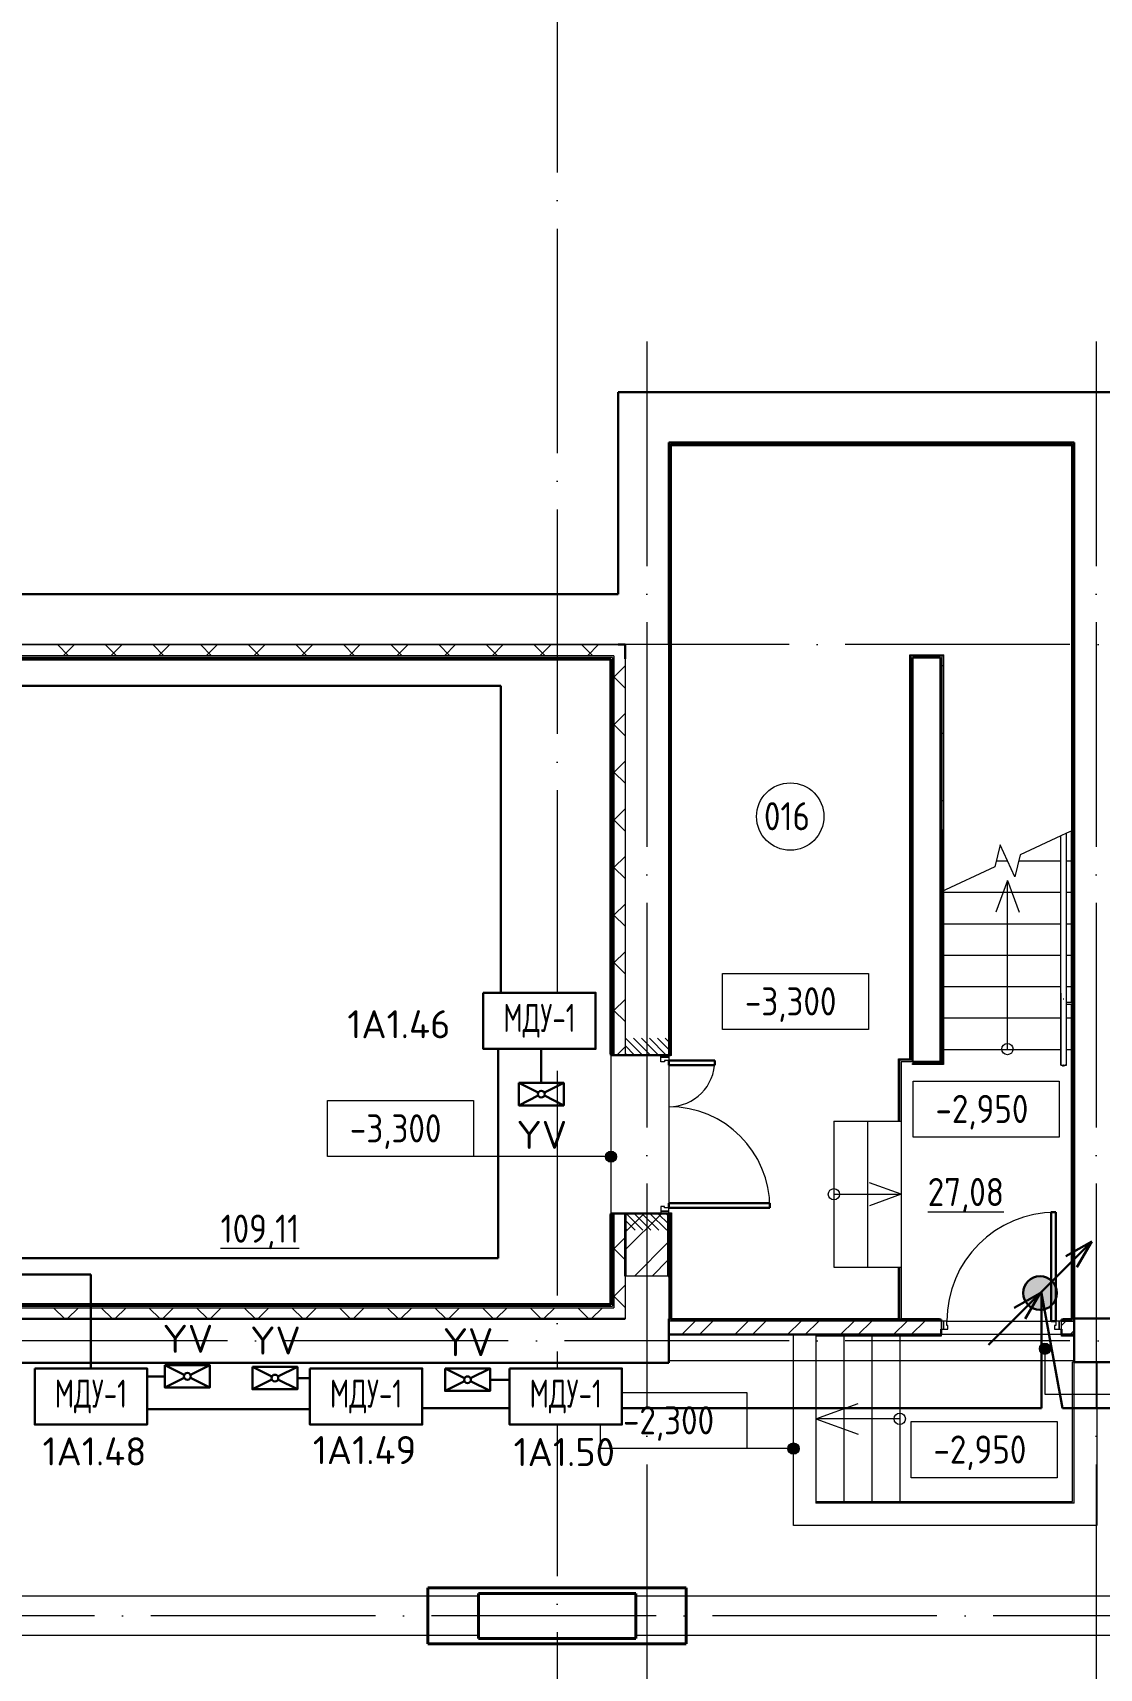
# Model space of a CAD drawing. Header units: millimetres. Extents: x -1073752 to 1436911, y -1379358 to 94781.
# Drawn here: x -1021703 to -1012206, y -807727 to -793161 of the extents above; entities that cross this region are included whole.
import ezdxf
from ezdxf.enums import TextEntityAlignment as Align

# ---------------------------------------------------------------- set-up
doc = ezdxf.new("R2010")
doc.units = ezdxf.units.MM
doc.set_wipeout_variables(frame=1)
for name, pattern in [('ADSK_Линия сетки', [25, 20, -2.5, 0, -2.5]), ('ADSK_Сверху', [450, 300, -150]), ('ADSK_Штриховая_ш2 п1_5', [4.5, 3, -1.5])]:
    doc.linetypes.add(name, pattern=pattern)
for name, color, linetype, lineweight in [('Provodka', 151, 'Continuous', 30), ('RC-Дымоудаление', 1, 'Continuous', 30), ('Аннотация', 7, 'Continuous', 18), ('Двери', 252, 'Continuous', 9), ('Лестницы', 7, 'Continuous', 9), ('лс', 5, 'Continuous', 30), ('Марки помещений', 7, 'Continuous', 20), ('Несущие колонны', 7, 'Continuous', 18), ('Ограждение', 252, 'Continuous', 9), ('Оси', 252, 'Continuous', 9), ('Отметки', 7, 'Continuous', 9), ('Перекрытие', 252, 'Continuous', 18), ('Стены наружные', 7, 'Continuous', 18), ('Стены штриховка', 7, 'Continuous', 9), ('Узлы', 7, 'Continuous', 18)]:
    doc.layers.add(name, color=color, linetype=linetype, lineweight=lineweight)
doc.layers.add('RC-Позиционные_обозначения', color=7, linetype='Continuous')
doc.layers.add('RC-Таблицы', color=7, linetype='Continuous')
doc.layers.add('Линии', color=7, linetype='Continuous', lineweight=9, true_color=0x00a600)
doc.styles.add('GOST Common_2', font='', dxfattribs={"width": 0.9, "height": 250})
doc.styles.add('ISOCPEUR', font='isocpeur.ttf', dxfattribs={"height": 250})
doc.styles.add('RubezhCAD', font='isocpeur.ttf')
doc.styles.get("Standard").update_dxf_attribs({"font": 'arial.ttf'})
doc.styles.get('GOST Common_2').set_extended_font_data('GOST type B')
pattern_1 = [(0, (-204731, -798.36), (0, 600), []), (90, (-204731, -798.36), (-600, 4e-14), [])]
pattern_2 = [(0, (-224221, -2708.36), (0, 600), []), (90, (-224221, -2708.36), (-600, 4e-14), [])]

# ---------------------------------------------------------------- blocks, each defined once
blk = doc.blocks.new('подвал')
at = {"layer": 'Аннотация', "lineweight": 9, "true_color": 0x636466}
h = blk.add_hatch(color=251, dxfattribs=at)
edge = h.paths.add_edge_path()
edge.add_arc((-190923, -12509), 50, 0, 360)
at = {"layer": 'Двери', "lineweight": 18, "true_color": 0x636466}
h = blk.add_hatch(dxfattribs=at)
h.set_pattern_fill('FP_1', color=251, angle=-90, style=0, pattern_type=2)
h.set_pattern_definition([(315, (-194466.95, -10598.094), (35.3553, 35.3553), [])])
h.paths.add_polyline_path([(-194662, -11453), (-194272, -11453), (-194272, -11303), (-194662, -11303)])
h.paths.add_polyline_path([(-194662, -9893), (-194272, -9893), (-194272, -9743), (-194662, -9743)])
at = {"layer": 'Ограждение', "true_color": 0x636466}
h = blk.add_hatch(dxfattribs=at)
h.set_pattern_fill('FP_22', color=251, style=0, pattern_type=2)
h.set_pattern_definition(pattern_1)
h.paths.add_polyline_path([(-194247, -9898), (-194247, -4463), (-194257, -4453), (-194257, -9898)])
h = blk.add_hatch(dxfattribs=at)
h.set_pattern_fill('FP_22', color=251, style=0, pattern_type=2)
h.set_pattern_definition(pattern_1)
h.paths.add_polyline_path([(-190687, -4463), (-190677, -4453), (-194257, -4453), (-194247, -4463)])
h = blk.add_hatch(dxfattribs=at)
h.set_pattern_fill('FP_22', color=251, style=0, pattern_type=2)
h.set_pattern_definition(pattern_1)
h.paths.add_polyline_path([(-190687, -7897), (-190677, -7893), (-190677, -4453), (-190687, -4463), (-190687, -7893)])
h = blk.add_hatch(dxfattribs=at)
h.set_pattern_fill('FP_24', color=251, style=0, pattern_type=2)
h.set_pattern_definition(pattern_2)
h.paths.add_polyline_path([(-195633, -6373), (-194797, -6373), (-194787, -6363), (-201792, -6363), (-201792, -6373), (-200155, -6373)])
h.paths.add_polyline_path([(-213737, -6373), (-201842, -6373), (-201842, -6363), (-213747, -6363)])
h = blk.add_hatch(dxfattribs=at)
h.set_pattern_fill('FP_24', color=251, style=0, pattern_type=2)
h.set_pattern_definition(pattern_2)
h.paths.add_polyline_path([(-194787, -9883), (-194787, -6363), (-194797, -6373), (-194797, -9883)])
h = blk.add_hatch(dxfattribs=at)
h.set_pattern_fill('FP_22', color=251, style=0, pattern_type=2)
h.set_pattern_definition(pattern_1)
h.paths.add_polyline_path([(-192117, -9938), (-192117, -6338), (-192127, -6328), (-192127, -9928)])
h = blk.add_hatch(dxfattribs=at)
h.set_pattern_fill('FP_22', color=251, style=0, pattern_type=2)
h.set_pattern_definition(pattern_1)
h.paths.add_polyline_path([(-191837, -8434), (-191827, -8429), (-191827, -6328), (-191837, -6338), (-191837, -8305)])
h = blk.add_hatch(dxfattribs=at)
h.set_pattern_fill('FP_22', color=251, style=0, pattern_type=2)
h.set_pattern_definition(pattern_1)
h.paths.add_polyline_path([(-192217, -10483), (-192217, -9938), (-192227, -9928), (-192227, -10483)])
h = blk.add_hatch(dxfattribs=at)
h.set_pattern_fill('FP_22', color=251, style=0, pattern_type=2)
h.set_pattern_definition(pattern_1)
h.paths.add_polyline_path([(-192117, -9938), (-192127, -9928), (-192227, -9928), (-192217, -9938)])
h = blk.add_hatch(dxfattribs=at)
h.set_pattern_fill('FP_24', color=251, style=0, pattern_type=2)
h.set_pattern_definition(pattern_2)
h.paths.add_polyline_path([(-194787, -12118), (-194787, -11313), (-194797, -11313), (-194797, -12108)])
h = blk.add_hatch(dxfattribs=at)
h.set_pattern_fill('FP_22', color=251, style=0, pattern_type=2)
h.set_pattern_definition(pattern_1)
h.paths.add_polyline_path([(-194257, -12248), (-194247, -12238), (-194247, -11298), (-194257, -11298), (-194257, -12243)])
h = blk.add_hatch(dxfattribs=at)
h.set_pattern_fill('FP_22', color=251, style=0, pattern_type=2)
h.set_pattern_definition(pattern_1)
h.paths.add_polyline_path([(-192217, -12248), (-192217, -11783), (-192227, -11783), (-192227, -12238)])
h = blk.add_hatch(dxfattribs=at)
h.set_pattern_fill('FP_25', color=251, style=0, pattern_type=2)
h.set_pattern_definition([(0, (-224213.5, -2708.36), (0, 600), []), (90, (-224213.5, -2708.36), (-599.97, 4e-14), [])])
h.paths.add_polyline_path([(-194787, -12118), (-194797, -12108), (-203667, -12108), (-203667, -12118), (-194797, -12118)])
h = blk.add_hatch(dxfattribs=at)
h.set_pattern_fill('FP_22', color=251, style=0, pattern_type=2)
h.set_pattern_definition(pattern_1)
h.paths.add_polyline_path([(-192217, -12248), (-192227, -12238), (-194247, -12238), (-194257, -12248), (-193372, -12248)])
h = blk.add_hatch(dxfattribs=at)
h.set_pattern_fill('FP_22', color=251, style=0, pattern_type=2)
h.set_pattern_definition(pattern_1)
h.paths.add_polyline_path([(-191862, -12248), (-191862, -12238), (-192202, -12238), (-192202, -12248)])
at = {"layer": 'Отметки', "true_color": 0x636466}
h = blk.add_hatch(color=251, dxfattribs=at)
edge = h.paths.add_edge_path()
edge.add_arc((-194787, -10798), 50, 0, 360)
h = blk.add_hatch(color=251, dxfattribs=at)
edge = h.paths.add_edge_path()
edge.add_arc((-193162, -13398), 50, 0, 360)
at = {"layer": 'Аннотация', "color": 251, "lineweight": 20, "true_color": 0x636466}
for p, q in [((-191257, -8340), (-191360, -8622)), ((-191257, -8340), (-191154, -8622)), ((-193793, -9667), (-193793, -9167)), ((-193793, -9167), (-192493, -9167)), ((-192493, -9167), (-192493, -9667)), ((-192493, -9667), (-193793, -9667)), ((-192097, -10625), (-192097, -10125)), ((-192097, -10125), (-190797, -10125)), ((-190797, -10125), (-190797, -10625)), ((-197311, -10798), (-197311, -10298)), ((-197311, -10298), (-196011, -10298)), ((-196011, -10298), (-196011, -10798)), ((-190797, -10625), (-192097, -10625)), ((-196011, -10798), (-197311, -10798)), ((-192202, -11133), (-192484, -11030)), ((-192202, -11133), (-192484, -11236)), ((-194879, -13398), (-194879, -12898)), ((-194879, -12898), (-193579, -12898)), ((-193579, -12898), (-193579, -13398)), ((-192962, -13133), (-192586, -12996)), ((-192962, -13133), (-192586, -13270)), ((-192115, -13658), (-192115, -13158)), ((-192115, -13158), (-190815, -13158)), ((-190815, -13158), (-190815, -13658)), ((-193579, -13398), (-194879, -13398)), ((-190815, -13658), (-192115, -13658))]:
    blk.add_line(p, q, dxfattribs=at)
at = {"layer": 'Аннотация', "color": 251, "lineweight": 9, "true_color": 0x636466}
for p, q in [((-190923, -12509), (-190923, -12914)), ((-190923, -12914), (-190173, -12914))]:
    blk.add_line(p, q, dxfattribs=at)
at = {"layer": 'Аннотация', "color": 251, "lineweight": 20, "true_color": 0x636466}
for centre in [(-191257, -9840), (-192802, -11133), (-192216, -13133)]:
    blk.add_circle(centre, 50, dxfattribs=at)
at = {"layer": 'Аннотация', "color": 251, "lineweight": 9, "true_color": 0x636466}
blk.add_circle((-190923, -12509), 50, dxfattribs=at)
at = {"layer": 'Двери', "color": 251, "linetype": 'ADSK_Штриховая_ш2 п1_5', "true_color": 0x636466}
for p, q in [((-194662, -9743), (-194662, -9893)), ((-194272, -9893), (-194272, -9743)), ((-194662, -9893), (-194272, -9893)), ((-194272, -11303), (-194662, -11303)), ((-194662, -11303), (-194662, -11453)), ((-194272, -11453), (-194272, -11303))]:
    blk.add_line(p, q, dxfattribs=at)
at = {"layer": 'Двери', "color": 251, "true_color": 0x636466}
for p, q in [((-194342, -9893), (-194272, -9893)), ((-194342, -9913), (-194342, -9893)), ((-194272, -9893), (-194272, -9913)), ((-194342, -9953), (-194342, -9913)), ((-194342, -9913), (-194272, -9913)), ((-194272, -9913), (-194342, -9913)), ((-194312, -9953), (-194342, -9953)), ((-194312, -9943), (-194312, -9953)), ((-194272, -9943), (-194312, -9943)), ((-194272, -9913), (-194272, -9943)), ((-194312, -11243), (-194342, -11243)), ((-194342, -11243), (-194342, -11283)), ((-194342, -11283), (-194272, -11283)), ((-194342, -11283), (-194342, -11303)), ((-194272, -11283), (-194342, -11283)), ((-194342, -11303), (-194272, -11303)), ((-194312, -11253), (-194312, -11243)), ((-194272, -11253), (-194312, -11253)), ((-194272, -11283), (-194272, -11253)), ((-194272, -11303), (-194272, -11283)), ((-191827, -12263), (-191847, -12263)), ((-191847, -12263), (-191847, -12333)), ((-191847, -12333), (-191827, -12333)), ((-191797, -12263), (-191827, -12263)), ((-191827, -12263), (-191827, -12333)), ((-191827, -12333), (-191827, -12263)), ((-191827, -12333), (-191787, -12333)), ((-191797, -12303), (-191797, -12263)), ((-191787, -12303), (-191797, -12303)), ((-191787, -12333), (-191787, -12303)), ((-190827, -12303), (-190837, -12303)), ((-190837, -12303), (-190837, -12333)), ((-190837, -12333), (-190797, -12333)), ((-190797, -12263), (-190827, -12263)), ((-190827, -12263), (-190827, -12303)), ((-190797, -12333), (-190797, -12263)), ((-190777, -12263), (-190797, -12263)), ((-190797, -12263), (-190797, -12333)), ((-190797, -12333), (-190777, -12333)), ((-190777, -12333), (-190777, -12263))]:
    blk.add_line(p, q, dxfattribs=at)
at = {"layer": 'Двери', "color": 251, "lineweight": 30, "true_color": 0x636466}
for p, q in [((-194272, -9943), (-193862, -9943)), ((-194272, -9983), (-194272, -9943)), ((-193862, -9983), (-194272, -9983)), ((-193862, -9943), (-193862, -9983)), ((-194272, -11213), (-194272, -11253)), ((-193372, -11213), (-194272, -11213)), ((-193372, -11253), (-193372, -11213)), ((-194272, -11253), (-193372, -11253)), ((-190827, -11293), (-190867, -11293)), ((-190867, -11293), (-190867, -12263)), ((-190827, -12263), (-190827, -11293)), ((-190867, -12263), (-190827, -12263))]:
    blk.add_line(p, q, dxfattribs=at)
at = {"layer": 'Двери', "color": 251, "true_color": 0x636466}
for centre, radius, start, end in [((-194272, -9943), 410, 270, 0), ((-194272, -11253), 900, 0, 90), ((-190827, -12263), 970, 90, 180)]:
    blk.add_arc(centre, radius, start, end, dxfattribs=at)
at = {"layer": 'Лестницы', "color": 251, "true_color": 0x636466}
for p, q in [((-190782, -7942), (-191144, -8110)), ((-190662, -7886), (-190732, -7918)), ((-191323, -8021), (-191370, -8216)), ((-191191, -8305), (-191323, -8021)), ((-191144, -8110), (-191191, -8305)), ((-191370, -8216), (-191852, -8441)), ((-191357, -8163), (-191257, -8163)), ((-191357, -8163), (-191257, -8163)), ((-191157, -8163), (-190782, -8163)), ((-191157, -8163), (-190782, -8163)), ((-190732, -8163), (-190687, -8163)), ((-190732, -8163), (-190687, -8163)), ((-191837, -8443), (-190782, -8443)), ((-191837, -8443), (-190782, -8443)), ((-190732, -8443), (-190687, -8443)), ((-190732, -8443), (-190687, -8443)), ((-191837, -8723), (-190782, -8723)), ((-191837, -8723), (-190782, -8723)), ((-190732, -8723), (-190687, -8723)), ((-190732, -8723), (-190687, -8723)), ((-191837, -9003), (-190782, -9003)), ((-191837, -9003), (-190782, -9003)), ((-190732, -9003), (-190687, -9003)), ((-190732, -9003), (-190687, -9003)), ((-191837, -9283), (-190782, -9283)), ((-191837, -9283), (-190782, -9283)), ((-190732, -9283), (-190687, -9283)), ((-190732, -9283), (-190687, -9283)), ((-191837, -9563), (-190782, -9563)), ((-191837, -9563), (-190782, -9563)), ((-190732, -9563), (-190687, -9563)), ((-190732, -9563), (-190687, -9563)), ((-191837, -9843), (-190782, -9843)), ((-191837, -9843), (-190782, -9843)), ((-190732, -9843), (-190687, -9843)), ((-190732, -9843), (-190687, -9843)), ((-192802, -10483), (-192802, -11783)), ((-192802, -10483), (-192502, -10483)), ((-192802, -10483), (-192802, -11783)), ((-192502, -10483), (-192202, -10483)), ((-192502, -10483), (-192502, -11783)), ((-192502, -10483), (-192502, -11783)), ((-192202, -10483), (-192202, -11783)), ((-192802, -11783), (-192502, -11783)), ((-192502, -11783), (-192202, -11783)), ((-192712, -13868), (-192712, -12398)), ((-192712, -13868), (-192712, -12398)), ((-192462, -13868), (-192462, -12398)), ((-192462, -13868), (-192462, -12398)), ((-192212, -13868), (-192212, -12398)), ((-192212, -13868), (-192212, -12398))]:
    blk.add_line(p, q, dxfattribs=at)
at = {"layer": 'Линии', "color": 251, "linetype": 'ADSK_Сверху', "ltscale": 100, "true_color": 0x636466}
for p, q in [((-194272, -12613), (-190662, -12613)), ((-195967, -14713), (-200517, -14713)), ((-189967, -14713), (-194567, -14713)), ((-195967, -15063), (-200517, -15063)), ((-189967, -15063), (-194567, -15063))]:
    blk.add_line(p, q, dxfattribs=at)
at = {"layer": 'Марки помещений', "color": 251, "true_color": 0x636466}
blk.add_circle((-193191, -7769), 300, dxfattribs=at)
at = {"layer": 'Несущие колонны', "color": 251, "lineweight": 40, "true_color": 0x636466}
for p, q in [((-196417, -14638), (-194117, -14638)), ((-196417, -15138), (-196417, -14638)), ((-195967, -15088), (-195967, -14688)), ((-195967, -14688), (-194567, -14688)), ((-194567, -14688), (-194567, -15088)), ((-194117, -14638), (-194117, -15138)), ((-194117, -15138), (-196417, -15138)), ((-194567, -15088), (-195967, -15088))]:
    blk.add_line(p, q, dxfattribs=at)
at = {"layer": 'Несущие колонны', "color": 251, "true_color": 0x636466}
for p, q in [((-196417, -14638), (-194117, -14638)), ((-196417, -15138), (-196417, -14638)), ((-195967, -14688), (-194567, -14688)), ((-195967, -15088), (-195967, -14688)), ((-194567, -14688), (-194567, -15088)), ((-194117, -14638), (-194117, -15138)), ((-194117, -15138), (-196417, -15138)), ((-194567, -15088), (-195967, -15088))]:
    blk.add_line(p, q, dxfattribs=at)
at = {"layer": 'Ограждение', "color": 251, "true_color": 0x636466}
for p, q in [((-194257, -4453), (-194247, -4463)), ((-194247, -4463), (-194257, -4453)), ((-194247, -9898), (-194247, -4463)), ((-194247, -4463), (-190687, -4463)), ((-190677, -4453), (-190687, -4463)), ((-190687, -4463), (-190677, -4453)), ((-190687, -4463), (-190687, -7897)), ((-201792, -6373), (-194797, -6373)), ((-194787, -6363), (-194797, -6373)), ((-194797, -6373), (-194787, -6363)), ((-194797, -6373), (-194797, -9883)), ((-192127, -6328), (-192117, -6338)), ((-192127, -9928), (-192127, -6328)), ((-192117, -6338), (-192127, -6328)), ((-192127, -6328), (-191827, -6328)), ((-192117, -6338), (-192117, -9938)), ((-191837, -6338), (-192117, -6338)), ((-191827, -6328), (-191837, -6338)), ((-191837, -6338), (-191827, -6328)), ((-191837, -7883), (-191837, -6338)), ((-191827, -6328), (-191827, -8429)), ((-190732, -7918), (-190782, -7942)), ((-190782, -9983), (-190782, -7942)), ((-190732, -9983), (-190732, -7918)), ((-190677, -7893), (-190687, -7897)), ((-190687, -9425), (-190687, -7897)), ((-190677, -8062), (-190677, -7893)), ((-191827, -8429), (-191827, -9953)), ((-190782, -9343), (-190782, -9983)), ((-190760, -9392), (-190754, -9392)), ((-190732, -9983), (-190732, -9343)), ((-190677, -9425), (-190732, -9425)), ((-190732, -9440), (-190677, -9440)), ((-190687, -10123), (-190687, -9440)), ((-194787, -9883), (-194797, -9883)), ((-194257, -9893), (-194257, -9898)), ((-194247, -9898), (-194257, -9898)), ((-192227, -9928), (-192217, -9938)), ((-192227, -10483), (-192227, -9928)), ((-192217, -9938), (-192227, -9928)), ((-192227, -9928), (-192127, -9928)), ((-192217, -9938), (-192217, -10483)), ((-192117, -9938), (-192217, -9938)), ((-192127, -9928), (-192117, -9938)), ((-192117, -9938), (-192127, -9928)), ((-192102, -9978), (-192102, -9968)), ((-191837, -9968), (-192102, -9968)), ((-191827, -9978), (-192102, -9978)), ((-191837, -9953), (-191837, -9968)), ((-191827, -9953), (-191827, -9978)), ((-190782, -9983), (-190732, -9983)), ((-190687, -12238), (-190687, -10123)), ((-194797, -11313), (-194787, -11313)), ((-194797, -11313), (-194797, -12108)), ((-194257, -11298), (-194247, -11298)), ((-194257, -11303), (-194257, -11298)), ((-194247, -11298), (-194247, -12238)), ((-192227, -12238), (-192227, -11783)), ((-192217, -11783), (-192217, -12248)), ((-194797, -12108), (-203667, -12108)), ((-194787, -12118), (-194797, -12108)), ((-194247, -12238), (-194257, -12248)), ((-194257, -12248), (-194247, -12238)), ((-194247, -12238), (-192227, -12238)), ((-192227, -12238), (-192217, -12248)), ((-192217, -12248), (-192227, -12238)), ((-192202, -12248), (-192202, -12238)), ((-192202, -12238), (-191862, -12238)), ((-191862, -12238), (-191862, -12248)), ((-190762, -12238), (-190687, -12238)), ((-190762, -12248), (-190762, -12238))]:
    blk.add_line(p, q, dxfattribs=at)
at = {"layer": 'Ограждение', "color": 251, "true_color": 0x636466, "flags": 128}
for points in [[(-190774, -9981), (-190773, -9982), (-190772, -9983), (-190772, -9984), (-190771, -9984), (-190770, -9985), (-190770, -9986), (-190769, -9986), (-190768, -9987), (-190768, -9987), (-190767, -9987), (-190766, -9988), (-190766, -9988), (-190765, -9988), (-190765, -9989), (-190764, -9989), (-190764, -9989), (-190763, -9989), (-190763, -9989), (-190762, -9989), (-190762, -9990), (-190761, -9990), (-190761, -9990), (-190760, -9990), (-190760, -9990), (-190760, -9990), (-190759, -9990), (-190759, -9990), (-190758, -9990), (-190758, -9990), (-190757, -9990), (-190757, -9990), (-190757, -9990)], [(-190755, -9983), (-190757, -9983), (-190759, -9983)], [(-190740, -9981), (-190741, -9982), (-190741, -9983), (-190742, -9984), (-190743, -9984), (-190744, -9985), (-190744, -9986), (-190745, -9986), (-190746, -9987), (-190746, -9987), (-190747, -9987), (-190747, -9988), (-190748, -9988), (-190749, -9988), (-190749, -9989), (-190750, -9989), (-190750, -9989), (-190751, -9989), (-190751, -9989), (-190752, -9989), (-190752, -9990), (-190753, -9990), (-190753, -9990), (-190753, -9990), (-190754, -9990), (-190754, -9990), (-190755, -9990), (-190755, -9990), (-190756, -9990), (-190756, -9990), (-190756, -9990), (-190757, -9990), (-190757, -9990)]]:
    blk.add_lwpolyline(points, dxfattribs=at)
at = {"layer": 'Оси', "color": 251, "linetype": 'ADSK_Линия сетки', "ltscale": 100, "true_color": 0x636466}
for p, q in [((-195267, 29968), (-195267, -28468)), ((-194467, -3538), (-194467, -27198)), ((-190467, -3538), (-190467, -28468)), ((-168200, -6238), (-244528, -6238)), ((-168200, -12438), (-244528, -12438)), ((-174384, -14888), (-244528, -14888))]:
    blk.add_line(p, q, dxfattribs=at)
at = {"layer": 'Отметки', "color": 251, "lineweight": 20, "true_color": 0x636466}
for p, q in [((-194787, -10798), (-196661, -10798)), ((-193162, -13398), (-194229, -13398))]:
    blk.add_line(p, q, dxfattribs=at)
at = {"layer": 'Отметки', "color": 251, "true_color": 0x636466}
for centre in [(-194787, -10798), (-193162, -13398)]:
    blk.add_circle(centre, 50, dxfattribs=at)
at = {"layer": 'Перекрытие', "color": 251, "true_color": 0x636466}
for p, q in [((-194787, -9893), (-194787, -11303)), ((-192102, -9953), (-192202, -9953)), ((-192202, -9953), (-192202, -12238)), ((-191797, -12263), (-190867, -12263)), ((-193162, -14083), (-193162, -12383)), ((-190462, -12628), (-190462, -14083)), ((-190462, -14083), (-193162, -14083))]:
    blk.add_line(p, q, dxfattribs=at)
at = {"layer": 'Стены наружные', "color": 251, "lineweight": 30, "true_color": 0x636466}
for p, q in [((-194722, -3988), (-194722, -5788)), ((-190212, -3988), (-194722, -3988)), ((-194272, -4438), (-190662, -4438)), ((-194272, -4438), (-194272, -6238)), ((-194257, -4453), (-190677, -4453)), ((-194257, -9893), (-194257, -4453)), ((-190677, -4453), (-190677, -7893)), ((-190662, -12263), (-190662, -4438)), ((-194722, -5788), (-200367, -5788)), ((-194722, -6238), (-194662, -6238)), ((-194662, -6238), (-194722, -6238)), ((-194662, -6363), (-194662, -6238)), ((-190662, -6238), (-190662, -12238)), ((-194787, -6363), (-201242, -6363)), ((-194787, -6363), (-194787, -9893)), ((-191852, -6353), (-192102, -6353)), ((-192102, -6353), (-192102, -9953)), ((-191852, -6353), (-191852, -9953)), ((-191837, -7883), (-191852, -7883)), ((-191837, -9953), (-191837, -7883)), ((-190677, -8062), (-190677, -12248)), ((-194787, -9893), (-194257, -9893)), ((-192102, -9953), (-191837, -9953)), ((-194787, -11303), (-194787, -12118)), ((-194662, -11303), (-194787, -11303)), ((-194662, -11862), (-194662, -11303)), ((-194277, -11303), (-194657, -11303)), ((-194657, -11303), (-194657, -11862)), ((-194277, -11862), (-194277, -11303)), ((-194272, -11303), (-194272, -11862)), ((-194257, -11303), (-194272, -11303)), ((-194257, -12248), (-194257, -11303)), ((-194657, -11862), (-194662, -11862)), ((-194272, -11862), (-194277, -11862)), ((-194787, -12118), (-213747, -12118)), ((-194662, -12243), (-213872, -12243)), ((-194272, -12243), (-194272, -12633)), ((-191847, -12248), (-194257, -12248)), ((-191847, -12263), (-191847, -12248)), ((-191847, -12383), (-191847, -12333)), ((-190677, -12248), (-190777, -12248)), ((-190777, -12248), (-190777, -12263)), ((-190777, -12333), (-190777, -12383)), ((-190662, -12238), (-190662, -12263)), ((-190662, -12238), (-187467, -12238)), ((-190662, -12383), (-190662, -12263)), ((-194272, -12383), (-191847, -12383)), ((-190777, -12383), (-190662, -12383)), ((-190662, -12383), (-190662, -12628)), ((-214262, -12633), (-194272, -12633)), ((-190662, -12628), (-187467, -12628))]:
    blk.add_line(p, q, dxfattribs=at)
at = {"layer": 'Стены наружные', "color": 251, "linetype": 'Continuous', "lineweight": 9, "true_color": 0x636466}
for p, q in [((-193961, -4453), (-193946, -4438)), ((-193536, -4453), (-193521, -4438)), ((-193112, -4453), (-193097, -4438)), ((-192688, -4453), (-192673, -4438)), ((-192264, -4453), (-192249, -4438)), ((-191839, -4453), (-191824, -4438)), ((-191415, -4453), (-191400, -4438)), ((-190991, -4453), (-190976, -4438)), ((-190677, -4563), (-190662, -4548)), ((-194272, -4764), (-194257, -4749)), ((-190677, -4988), (-190662, -4973)), ((-194272, -5189), (-194257, -5174)), ((-190677, -5412), (-190662, -5397)), ((-194272, -5613), (-194257, -5598)), ((-190677, -5836), (-190662, -5821)), ((-194272, -6037), (-194257, -6022)), ((-199616, -6338), (-199716, -6238)), ((-199616, -6338), (-199716, -6238)), ((-199664, -6338), (-199564, -6238)), ((-199664, -6338), (-199564, -6238)), ((-199191, -6338), (-199291, -6238)), ((-199191, -6338), (-199291, -6238)), ((-199240, -6338), (-199140, -6238)), ((-199240, -6338), (-199140, -6238)), ((-198767, -6338), (-198867, -6238)), ((-198767, -6338), (-198867, -6238)), ((-198816, -6338), (-198716, -6238)), ((-198816, -6338), (-198716, -6238)), ((-198343, -6338), (-198443, -6238)), ((-198343, -6338), (-198443, -6238)), ((-198391, -6338), (-198291, -6238)), ((-198391, -6338), (-198291, -6238)), ((-197918, -6338), (-198018, -6238)), ((-197918, -6338), (-198018, -6238)), ((-197967, -6338), (-197867, -6238)), ((-197967, -6338), (-197867, -6238)), ((-197494, -6338), (-197594, -6238)), ((-197494, -6338), (-197594, -6238)), ((-197543, -6338), (-197443, -6238)), ((-197543, -6338), (-197443, -6238)), ((-197070, -6338), (-197170, -6238)), ((-197070, -6338), (-197170, -6238)), ((-197119, -6338), (-197019, -6238)), ((-197119, -6338), (-197019, -6238)), ((-196646, -6338), (-196746, -6238)), ((-196646, -6338), (-196746, -6238)), ((-196694, -6338), (-196594, -6238)), ((-196694, -6338), (-196594, -6238)), ((-196221, -6338), (-196321, -6238)), ((-196221, -6338), (-196321, -6238)), ((-196270, -6338), (-196170, -6238)), ((-196270, -6338), (-196170, -6238)), ((-195797, -6338), (-195897, -6238)), ((-195797, -6338), (-195897, -6238)), ((-195846, -6338), (-195746, -6238)), ((-195846, -6338), (-195746, -6238)), ((-195373, -6338), (-195473, -6238)), ((-195373, -6338), (-195473, -6238)), ((-195421, -6338), (-195321, -6238)), ((-195421, -6338), (-195321, -6238)), ((-194949, -6338), (-195049, -6238)), ((-194949, -6338), (-195049, -6238)), ((-194997, -6338), (-194897, -6238)), ((-194997, -6338), (-194897, -6238)), ((-190677, -6260), (-190662, -6245)), ((-199910, -6361), (-199910, -6363)), ((-199805, -6361), (-199805, -6363)), ((-199700, -6361), (-199700, -6363)), ((-199595, -6361), (-199595, -6363)), ((-199490, -6361), (-199490, -6363)), ((-199385, -6361), (-199385, -6363)), ((-199280, -6361), (-199280, -6363)), ((-199175, -6361), (-199175, -6363)), ((-199070, -6361), (-199070, -6363)), ((-198965, -6361), (-198965, -6363)), ((-198860, -6361), (-198860, -6363)), ((-198755, -6361), (-198755, -6363)), ((-198650, -6361), (-198650, -6363)), ((-198545, -6361), (-198545, -6363)), ((-198440, -6361), (-198440, -6363)), ((-198335, -6361), (-198335, -6363)), ((-198230, -6361), (-198230, -6363)), ((-198125, -6361), (-198125, -6363)), ((-198020, -6361), (-198020, -6363)), ((-197915, -6361), (-197915, -6363)), ((-197810, -6361), (-197810, -6363)), ((-197705, -6361), (-197705, -6363)), ((-197600, -6361), (-197600, -6363)), ((-197495, -6361), (-197495, -6363)), ((-197390, -6361), (-197390, -6363)), ((-197285, -6361), (-197285, -6363)), ((-197180, -6361), (-197180, -6363)), ((-197075, -6361), (-197075, -6363)), ((-196970, -6361), (-196970, -6363)), ((-196865, -6361), (-196865, -6363)), ((-196760, -6361), (-196760, -6363)), ((-196655, -6361), (-196655, -6363)), ((-196550, -6361), (-196550, -6363)), ((-196445, -6361), (-196445, -6363)), ((-196340, -6361), (-196340, -6363)), ((-196235, -6361), (-196235, -6363)), ((-196130, -6361), (-196130, -6363)), ((-196025, -6361), (-196025, -6363)), ((-195920, -6361), (-195920, -6363)), ((-195815, -6361), (-195815, -6363)), ((-195710, -6361), (-195710, -6363)), ((-195605, -6361), (-195605, -6363)), ((-195500, -6361), (-195500, -6363)), ((-195395, -6361), (-195395, -6363)), ((-195290, -6361), (-195290, -6363)), ((-195185, -6361), (-195185, -6363)), ((-195080, -6361), (-195080, -6363)), ((-194975, -6361), (-194975, -6363)), ((-194870, -6361), (-194870, -6363)), ((-194785, -6415), (-194787, -6415)), ((-194785, -6520), (-194787, -6520)), ((-194762, -6527), (-194662, -6427)), ((-194762, -6527), (-194662, -6427)), ((-194662, -6625), (-194762, -6525)), ((-194662, -6625), (-194762, -6525)), ((-194272, -6461), (-194257, -6446)), ((-194785, -6625), (-194787, -6625)), ((-190677, -6685), (-190662, -6670)), ((-194785, -6730), (-194787, -6730)), ((-194785, -6835), (-194787, -6835)), ((-194785, -6940), (-194787, -6940)), ((-194762, -6951), (-194662, -6851)), ((-194762, -6951), (-194662, -6851)), ((-194662, -7049), (-194762, -6949)), ((-194662, -7049), (-194762, -6949)), ((-194272, -6886), (-194257, -6871)), ((-194785, -7045), (-194787, -7045)), ((-190677, -7109), (-190662, -7094)), ((-194785, -7150), (-194787, -7150)), ((-194785, -7255), (-194787, -7255)), ((-194762, -7376), (-194662, -7276)), ((-194762, -7376), (-194662, -7276)), ((-194785, -7360), (-194787, -7360)), ((-194662, -7473), (-194762, -7373)), ((-194662, -7473), (-194762, -7373)), ((-194272, -7310), (-194257, -7295)), ((-194785, -7465), (-194787, -7465)), ((-194785, -7570), (-194787, -7570)), ((-190677, -7533), (-190662, -7518)), ((-194785, -7675), (-194787, -7675)), ((-194762, -7800), (-194662, -7700)), ((-194762, -7800), (-194662, -7700)), ((-194272, -7734), (-194257, -7719)), ((-194785, -7780), (-194787, -7780)), ((-194662, -7898), (-194762, -7798)), ((-194662, -7898), (-194762, -7798)), ((-194785, -7885), (-194787, -7885)), ((-194785, -7990), (-194787, -7990)), ((-190677, -7958), (-190662, -7943)), ((-194785, -8095), (-194787, -8095)), ((-194762, -8224), (-194662, -8124)), ((-194762, -8224), (-194662, -8124)), ((-194272, -8158), (-194257, -8143)), ((-194785, -8200), (-194787, -8200)), ((-194662, -8322), (-194762, -8222)), ((-194662, -8322), (-194762, -8222)), ((-191852, -8284), (-191837, -8269)), ((-194785, -8305), (-194787, -8305)), ((-194785, -8410), (-194787, -8410)), ((-190677, -8382), (-190662, -8367)), ((-194785, -8515), (-194787, -8515)), ((-194762, -8648), (-194662, -8548)), ((-194762, -8648), (-194662, -8548)), ((-194272, -8583), (-194257, -8568)), ((-194785, -8620), (-194787, -8620)), ((-194785, -8725), (-194787, -8725)), ((-194662, -8746), (-194762, -8646)), ((-194662, -8746), (-194762, -8646)), ((-191852, -8708), (-191837, -8693)), ((-194785, -8830), (-194787, -8830)), ((-190677, -8806), (-190662, -8791)), ((-194785, -8935), (-194787, -8935)), ((-194762, -9073), (-194662, -8973)), ((-194762, -9073), (-194662, -8973)), ((-194272, -9007), (-194257, -8992)), ((-194785, -9040), (-194787, -9040)), ((-194785, -9145), (-194787, -9145)), ((-194662, -9170), (-194762, -9070)), ((-194662, -9170), (-194762, -9070)), ((-191852, -9133), (-191837, -9118)), ((-194785, -9250), (-194787, -9250)), ((-190677, -9230), (-190662, -9215)), ((-194785, -9355), (-194787, -9355)), ((-194785, -9460), (-194787, -9460)), ((-194762, -9497), (-194662, -9397)), ((-194762, -9497), (-194662, -9397)), ((-194272, -9431), (-194257, -9416)), ((-194785, -9565), (-194787, -9565)), ((-194662, -9595), (-194762, -9495)), ((-194662, -9595), (-194762, -9495)), ((-191852, -9557), (-191837, -9542)), ((-194785, -9670), (-194787, -9670)), ((-190677, -9655), (-190662, -9640)), ((-194785, -9775), (-194787, -9775)), ((-194785, -9880), (-194787, -9880)), ((-194734, -9893), (-194662, -9821)), ((-194734, -9893), (-194662, -9821)), ((-194272, -9855), (-194257, -9840)), ((-190677, -10079), (-190662, -10064)), ((-190677, -10503), (-190662, -10488)), ((-190677, -10927), (-190662, -10912)), ((-194785, -11350), (-194787, -11350)), ((-194657, -11469), (-194491, -11303)), ((-194657, -11626), (-194334, -11303)), ((-190677, -11352), (-190662, -11337)), ((-194785, -11455), (-194787, -11455)), ((-194785, -11560), (-194787, -11560)), ((-194762, -11618), (-194662, -11518)), ((-194762, -11618), (-194662, -11518)), ((-194662, -11716), (-194762, -11616)), ((-194662, -11716), (-194762, -11616)), ((-194578, -11862), (-194277, -11560)), ((-194272, -11553), (-194257, -11538)), ((-194785, -11665), (-194787, -11665)), ((-194785, -11770), (-194787, -11770)), ((-194421, -11862), (-194277, -11717)), ((-190677, -11776), (-190662, -11761)), ((-194785, -11875), (-194787, -11875)), ((-194762, -12043), (-194662, -11943)), ((-194762, -12043), (-194662, -11943)), ((-194785, -11980), (-194787, -11980)), ((-194785, -12085), (-194787, -12085)), ((-194662, -12140), (-194762, -12040)), ((-194662, -12140), (-194762, -12040)), ((-194272, -11977), (-194257, -11962)), ((-199867, -12121), (-199867, -12118)), ((-199762, -12121), (-199762, -12118)), ((-199650, -12243), (-199750, -12143)), ((-199650, -12243), (-199750, -12143)), ((-199657, -12121), (-199657, -12118)), ((-199629, -12243), (-199529, -12143)), ((-199629, -12243), (-199529, -12143)), ((-199552, -12121), (-199552, -12118)), ((-199447, -12121), (-199447, -12118)), ((-199342, -12121), (-199342, -12118)), ((-199226, -12243), (-199326, -12143)), ((-199226, -12243), (-199326, -12143)), ((-199237, -12121), (-199237, -12118)), ((-199205, -12243), (-199105, -12143)), ((-199205, -12243), (-199105, -12143)), ((-199132, -12121), (-199132, -12118)), ((-199027, -12121), (-199027, -12118)), ((-198922, -12121), (-198922, -12118)), ((-198802, -12243), (-198902, -12143)), ((-198802, -12243), (-198902, -12143)), ((-198817, -12121), (-198817, -12118)), ((-198781, -12243), (-198681, -12143)), ((-198781, -12243), (-198681, -12143)), ((-198712, -12121), (-198712, -12118)), ((-198607, -12121), (-198607, -12118)), ((-198502, -12121), (-198502, -12118)), ((-198377, -12243), (-198477, -12143)), ((-198377, -12243), (-198477, -12143)), ((-198397, -12121), (-198397, -12118)), ((-198357, -12243), (-198257, -12143)), ((-198357, -12243), (-198257, -12143)), ((-198292, -12121), (-198292, -12118)), ((-198187, -12121), (-198187, -12118)), ((-198082, -12121), (-198082, -12118)), ((-197953, -12243), (-198053, -12143)), ((-197953, -12243), (-198053, -12143)), ((-197977, -12121), (-197977, -12118)), ((-197932, -12243), (-197832, -12143)), ((-197932, -12243), (-197832, -12143)), ((-197872, -12121), (-197872, -12118)), ((-197767, -12121), (-197767, -12118)), ((-197662, -12121), (-197662, -12118)), ((-197529, -12243), (-197629, -12143)), ((-197529, -12243), (-197629, -12143)), ((-197557, -12121), (-197557, -12118)), ((-197508, -12243), (-197408, -12143)), ((-197508, -12243), (-197408, -12143)), ((-197452, -12121), (-197452, -12118)), ((-197347, -12121), (-197347, -12118)), ((-197242, -12121), (-197242, -12118)), ((-197105, -12243), (-197205, -12143)), ((-197105, -12243), (-197205, -12143)), ((-197137, -12121), (-197137, -12118)), ((-197084, -12243), (-196984, -12143)), ((-197084, -12243), (-196984, -12143)), ((-197032, -12121), (-197032, -12118)), ((-196927, -12121), (-196927, -12118)), ((-196822, -12121), (-196822, -12118)), ((-196680, -12243), (-196780, -12143)), ((-196680, -12243), (-196780, -12143)), ((-196717, -12121), (-196717, -12118)), ((-196660, -12243), (-196560, -12143)), ((-196660, -12243), (-196560, -12143)), ((-196612, -12121), (-196612, -12118)), ((-196507, -12121), (-196507, -12118)), ((-196402, -12121), (-196402, -12118)), ((-196256, -12243), (-196356, -12143)), ((-196256, -12243), (-196356, -12143)), ((-196297, -12121), (-196297, -12118)), ((-196235, -12243), (-196135, -12143)), ((-196235, -12243), (-196135, -12143)), ((-196192, -12121), (-196192, -12118)), ((-196087, -12121), (-196087, -12118)), ((-195982, -12121), (-195982, -12118)), ((-195832, -12243), (-195932, -12143)), ((-195832, -12243), (-195932, -12143)), ((-195877, -12121), (-195877, -12118)), ((-195811, -12243), (-195711, -12143)), ((-195811, -12243), (-195711, -12143)), ((-195772, -12121), (-195772, -12118)), ((-195667, -12121), (-195667, -12118)), ((-195562, -12121), (-195562, -12118)), ((-195408, -12243), (-195508, -12143)), ((-195408, -12243), (-195508, -12143)), ((-195457, -12121), (-195457, -12118)), ((-195387, -12243), (-195287, -12143)), ((-195387, -12243), (-195287, -12143)), ((-195352, -12121), (-195352, -12118)), ((-195247, -12121), (-195247, -12118)), ((-195142, -12121), (-195142, -12118)), ((-194983, -12243), (-195083, -12143)), ((-194983, -12243), (-195083, -12143)), ((-195037, -12121), (-195037, -12118)), ((-194963, -12243), (-194863, -12143)), ((-194963, -12243), (-194863, -12143)), ((-194932, -12121), (-194932, -12118)), ((-194827, -12121), (-194827, -12118)), ((-190677, -12200), (-190662, -12185)), ((-194157, -12383), (-194037, -12263)), ((-194134, -12263), (-194119, -12248)), ((-194000, -12383), (-193880, -12263)), ((-193710, -12263), (-193695, -12248)), ((-193685, -12383), (-193565, -12263)), ((-193528, -12383), (-193408, -12263)), ((-193285, -12263), (-193270, -12248)), ((-193214, -12383), (-193094, -12263)), ((-193057, -12383), (-192937, -12263)), ((-192861, -12263), (-192846, -12248)), ((-192743, -12383), (-192623, -12263)), ((-192585, -12383), (-192465, -12263)), ((-192437, -12263), (-192422, -12248)), ((-192271, -12383), (-192151, -12263)), ((-192114, -12383), (-191994, -12263)), ((-192013, -12263), (-191998, -12248)), ((-190777, -12303), (-190737, -12263)), ((-190740, -12263), (-190725, -12248)), ((-190700, -12383), (-190662, -12346))]:
    blk.add_line(p, q, dxfattribs=at)
at = {"layer": 'Стены наружные', "color": 251, "true_color": 0x636466}
for p, q in [((-201242, -6238), (-194722, -6238)), ((-194722, -6238), (-201242, -6238)), ((-194272, -9893), (-194272, -6238)), ((-194662, -6363), (-194662, -9893)), ((-194272, -9943), (-194272, -11253)), ((-194662, -11862), (-194662, -12243)), ((-194277, -11862), (-194657, -11862)), ((-194272, -11862), (-194272, -12243)), ((-192962, -12383), (-192962, -13883)), ((-192954, -12383), (-192954, -12398)), ((-191847, -12398), (-192954, -12398)), ((-190777, -12383), (-191847, -12383)), ((-191847, -12383), (-191847, -12398)), ((-190777, -12398), (-190777, -12383)), ((-190662, -12398), (-190777, -12398)), ((-190677, -13868), (-190677, -12628)), ((-190662, -12628), (-190677, -12628)), ((-190662, -13883), (-190662, -12628)), ((-190662, -13883), (-192962, -13883)), ((-192954, -13868), (-190677, -13868)), ((-192954, -13883), (-192954, -13868))]:
    blk.add_line(p, q, dxfattribs=at)
at = {"layer": 'Стены штриховка', "color": 251, "true_color": 0x636466}
for p, q in [((-194762, -6338), (-201242, -6338)), ((-194774, -6351), (-201242, -6351)), ((-194774, -6351), (-194774, -9893)), ((-194762, -6338), (-194762, -9893)), ((-194774, -11303), (-194774, -12131)), ((-194762, -11303), (-194762, -12143)), ((-213772, -12143), (-194762, -12143)), ((-213759, -12131), (-194774, -12131)), ((-191847, -12263), (-194272, -12263)), ((-190777, -12263), (-190662, -12263))]:
    blk.add_line(p, q, dxfattribs=at)
at = {"layer": 'Узлы', "color": 251, "true_color": 0x636466}
for p, q in [((-191257, -9840), (-191257, -8340)), ((-192802, -11133), (-192202, -11133)), ((-192216, -13133), (-192962, -13133))]:
    blk.add_line(p, q, dxfattribs=at)
at = {"layer": 'Марки помещений', "color": 251, "true_color": 0x636466, "style": 'GOST Common_2', "width": 0.9}
for s, p in [('016', (-193425, -7891)), ('%%U27,08', (-191967, -11238)), ('%%U109,11', (-198263, -11564))]:
    blk.add_text(s, height=250, dxfattribs=at).set_placement(p)
at = {"layer": 'Отметки', "color": 251, "true_color": 0x636466, "style": 'GOST Common_2', "width": 0.9}
for s, p in [('-3,300', (-193595, -9540)), ('-2,950', (-191898, -10498)), ('-3,300', (-197112, -10671)), ('-2,300', (-194680, -13271)), ('-2,950', (-191916, -13531))]:
    blk.add_text(s, height=250, dxfattribs=at).set_placement(p)
blk = doc.blocks.new('*U2572')
at = {"layer": 'Provodka'}
h = blk.add_hatch(color=256, dxfattribs=at)
h.paths.add_polyline_path([(150, 0, 0.198912), (106, 106), (0, 0), (-75, -130, 0.57735)])
h.paths.add_polyline_path([(0, 0), (-106, -106, 0.065543), (-75, -130)])
h.paths.add_polyline_path([(0, 0), (-130, -75, 0.065543), (-106, -106)])
h.paths.add_polyline_path([(106, 106, 0.668179), (-150, 0, 0.131652), (-130, -75), (0, 0)])
at = {"layer": 'Provodka', "color": 1}
for p, q in [((0, 0), (460, 460)), ((460, 460), (230, 327)), ((460, 460), (327, 230)), ((-460, -460), (0, 0)), ((0, 0), (-229, -132)), ((0, 0), (-132, -229))]:
    blk.add_line(p, q, dxfattribs=at)
at = {"layer": 'Provodka'}
blk.add_circle((0, 0), 150, dxfattribs=at)
blk = doc.blocks.new('RC-UGO-MDU-01')
at = {"layer": 'RC-Дымоудаление'}
blk.add_point((0, 0), dxfattribs=at)
blk.add_wipeout([(5, 2.5), (5, -2.5), (-5, -2.5), (-5, 2.5)]).dxf.layer = 'RC-Дымоудаление'
blk.add_wipeout([(-5, -2.5), (-5, 2.5), (5, 2.5), (5, -2.5)]).dxf.layer = 'RC-Дымоудаление'
blk.add_lwpolyline([(-5, 2.5), (5, 2.5), (5, -2.5), (-5, -2.5), (-5, 2.5)], close=True, dxfattribs=at)
at = {"layer": 'RC-Дымоудаление', "ltscale": 100, "style": 'ISOCPEUR', "width": 0.7}
blk.add_text('МДУ-1', height=2.5, dxfattribs=at).set_placement((0, 0), align=Align.MIDDLE)
at = {"layer": 'RC-Дымоудаление'}
blk.add_attdef('PSTN', text='', height=2.5, dxfattribs=at).set_placement((5.82, 2.37), align=Align.BOTTOM_CENTER)
blk = doc.blocks.new('A$C122646C6')
at = {"color": 1, "lineweight": 30}
for points in [[(0, 200), (400, 200), (400, 0), (0, 0), (0, 200)], [(0, 200), (173, 113)], [(400, 200), (227, 113)], [(173, 87), (0, 0)], [(227, 87), (400, 0)]]:
    blk.add_lwpolyline(points, dxfattribs=at)
blk.add_circle((200, 100), 30, dxfattribs=at)

msp = doc.modelspace()

# ---------------------------------------------------------------- linework, layer by layer
at = {"layer": 'лс'}
for p, q in [((-1027088.2, -798976.9), (-1017535.6, -798976.9)), ((-1017535.6, -801710.8), (-1017535.6, -798976.9)), ((-1017557, -802210.3), (-1017557, -804073.5)), ((-1023013.3, -804073.5), (-1017557, -804073.5)), ((-1023013.3, -804218.9), (-1021184.8, -804218.9)), ((-1021184.8, -805057), (-1021184.8, -804218.9)), ((-1012720.5, -805410.8), (-1012720.5, -804372.1)), ((-1012720.5, -804385.4), (-1012532.5, -805410.8)), ((-1019234.5, -805419.7), (-1020685, -805419.7)), ((-1017456.8, -805410.8), (-1018234.9, -805410.8)), ((-1016457.2, -805410.8), (-1012720.5, -805410.8)), ((-1012532.5, -805410.8), (-997430.3, -805410.8))]:
    msp.add_line(p, q, dxfattribs=at)
at = {"layer": 'лс', "color": 11}
for p, q in [((-1017174.3, -802513.8), (-1017174.3, -802210.3)), ((-1020525.7, -805127.4), (-1020685, -805127.4)), ((-1019345.7, -805142.8), (-1019234.5, -805142.8)), ((-1017630.8, -805157.4), (-1017456.8, -805157.4))]:
    msp.add_line(p, q, dxfattribs=at)

# ---------------------------------------------------------------- block references
for name, p in [('подвал', (-821766.8, -792372.8)), ('A$C122646C6', (-1017374.3, -802713.8)), ('*U2572', (-1012733.8, -804385.4)), ('A$C122646C6', (-1020525.7, -805227.4)), ('A$C122646C6', (-1019745.7, -805242.8)), ('A$C122646C6', (-1018030.8, -805257.4))]:
    msp.add_blockref(name, p)

# ---------------------------------------------------------------- texts
at = {"layer": 'RC-Таблицы', "linetype": 'Continuous', "lineweight": 40, "char_height": 250, "width": 2400, "attachment_point": 5, "style": 'RubezhCAD'}
for insert in [(-1017169.8, -802976.8), (-1020321.2, -804793), (-1019541.2, -804808.4), (-1017826.4, -804823)]:
    msp.add_mtext('YV', dxfattribs=dict(at, insert=insert))

# ---------------------------------------------------------------- next in the draw order: block references
at = {"layer": 'RC-Дымоудаление', "color": 4, "linetype": 'Continuous', "lineweight": 40, "ltscale": 15}
ref = msp.add_blockref('RC-UGO-MDU-01', (-1017190.6, -801960.6), dxfattribs=dict(at, xscale=100, yscale=100, zscale=100))
ref.add_attrib('PSTN', '1А1.46', dxfattribs={"layer": 'RC-Позиционные_обозначения', "height": 250, "style": 'RubezhCAD'}).set_placement((-1018442.5, -802191.5), align=Align.BOTTOM_CENTER)
ref = msp.add_blockref('RC-UGO-MDU-01', (-1021184.8, -805306.7), dxfattribs=dict(at, xscale=100, yscale=100, zscale=100))
ref.add_attrib('PSTN', '1А1.48', dxfattribs={"layer": 'RC-Позиционные_обозначения', "height": 250, "style": 'RubezhCAD'}).set_placement((-1021152.4, -805995.8), align=Align.BOTTOM_CENTER)
ref = msp.add_blockref('RC-UGO-MDU-01', (-1018734.7, -805306.7), dxfattribs=dict(at, xscale=100, yscale=100, zscale=100))
ref.add_attrib('PSTN', '1А1.49', dxfattribs={"layer": 'RC-Позиционные_обозначения', "height": 250, "style": 'RubezhCAD'}).set_placement((-1018748.2, -805984.1), align=Align.BOTTOM_CENTER)
ref = msp.add_blockref('RC-UGO-MDU-01', (-1016957, -805306.7), dxfattribs=dict(at, xscale=100, yscale=100, zscale=100))
ref.add_attrib('PSTN', '1А1.50', dxfattribs={"layer": 'RC-Позиционные_обозначения', "height": 250, "style": 'RubezhCAD'}).set_placement((-1016970, -806001.7), align=Align.BOTTOM_CENTER)

doc.saveas('drawing.dxf')
